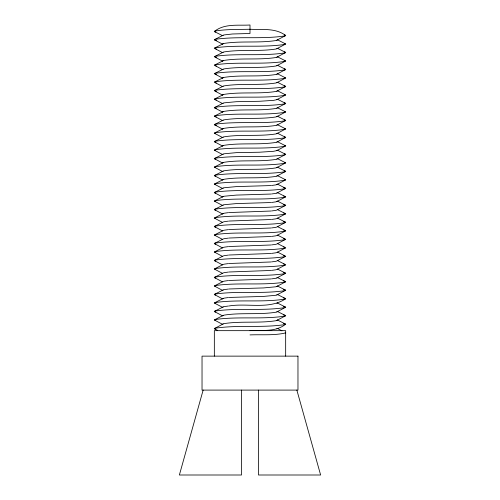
<?xml version="1.0" encoding="UTF-8"?>
<svg xmlns="http://www.w3.org/2000/svg" width="500" height="500" viewBox="0 0 500 500"><rect width="100%" height="100%" fill="white"/><g stroke="black" fill="none" stroke-linecap="round" stroke-linejoin="round"><path stroke-width="0.75" d="M203.144 390.094L179.375 475L241.513 475L241.513 390.094M222.75 35.612A27.25 2.125 0 0 1 224.394 34.888L232.481 33.988L250 33.487L250 25C238.162 25.738 224.975 23.356 214.819 31.106L214.275 31.475L222.469 35.638M276.837 40.225L285.725 35.506L285.181 35.138C274.894 27.731 261.831 29.938 250 29.244C238.281 29.55 226.406 29.106 214.819 31.106M276.837 48.719L285.725 44L277.531 39.837M276.837 57.206L285.725 52.488L277.531 48.325M276.837 65.7L285.725 60.981L277.531 56.819M276.837 74.188L285.725 69.469L277.531 65.306M276.837 82.681L285.725 77.962L277.531 73.8M276.837 91.169L285.725 86.45L277.531 82.287M222.75 103.537A27.25 2.125 0 0 1 224.394 102.812L236.375 101.7L259.319 101.287L273.6 100.356L276.837 99.663L285.725 94.944L277.531 90.781M276.837 108.15L285.725 103.431L277.531 99.269M276.837 116.644L285.725 111.925L277.531 107.762M276.837 125.131L285.725 120.412L277.531 116.25M276.837 133.625L285.725 128.906L277.531 124.738M276.837 142.113L285.725 137.394L277.531 133.231M222.75 154.481A27.25 2.125 0 0 1 224.394 153.756L236.375 152.644L259.319 152.231L273.6 151.3L276.837 150.606L285.725 145.881L277.531 141.719M276.837 159.094L285.725 154.375L277.531 150.213M276.837 167.587L285.725 162.862L277.531 158.7M276.837 176.075L285.725 171.356L277.531 167.194M276.837 184.569L285.725 179.844L277.531 175.681M276.837 193.056L285.725 188.337L277.531 184.175M276.837 201.55L285.725 196.825L277.531 192.662M271.556 210.956L275.606 210.394A27.25 2.125 0 0 0 276.837 210.037L285.725 205.319L277.531 201.156M271.556 219.45L275.606 218.888A27.25 2.125 0 0 0 276.837 218.531L285.725 213.806L277.531 209.644M271.556 227.938L275.606 227.375A27.25 2.125 0 0 0 276.837 227.019L285.725 222.3L277.531 218.137M271.556 236.431L275.606 235.869A27.25 2.125 0 0 0 276.837 235.512L285.725 230.787L277.531 226.625M271.556 244.919L275.606 244.356A27.25 2.125 0 0 0 276.837 244L285.725 239.281L277.531 235.119M271.556 253.412L275.606 252.85A27.25 2.125 0 0 0 276.837 252.494L285.725 247.769L277.531 243.606M271.556 261.9L275.606 261.337A27.25 2.125 0 0 0 276.837 260.981L285.725 256.262L277.531 252.1M271.556 270.394L275.606 269.831A27.25 2.125 0 0 0 276.837 269.475L285.725 264.75L277.531 260.587M276.837 277.962L285.725 273.244L277.531 269.081M223.162 323.925L214.275 328.644L217.6 330.394M276.837 286.456L285.725 281.731L277.531 277.569M276.837 294.944L285.725 290.225L277.531 286.062M229.125 305.95C247.638 302.956 268.506 309.675 285.181 299.088L285.725 298.712L277.531 294.55M276.837 311.925L285.725 307.206L277.531 303.044M276.837 320.419L285.725 315.694L277.531 311.531M250 330.662C261.837 329.925 275.025 332.306 285.181 324.556L285.725 324.188L277.531 320.025M223.162 35.244L214.275 39.75L222.519 44.138M223.162 43.738L214.275 48.244L222.519 52.631M223.162 52.225L214.275 56.731L222.519 61.119M223.162 60.719L214.275 65.225L222.519 69.612M223.162 69.206L214.275 73.713L222.519 78.1M223.162 77.7L214.275 82.206L222.519 86.587M223.162 86.188L214.275 90.694L222.519 95.081M223.162 94.681L214.275 99.188L222.519 103.569M223.162 103.169L214.275 107.675L222.519 112.062M223.162 111.662L214.275 116.169L222.519 120.55M223.162 120.15L214.275 124.656L222.519 129.044M223.162 128.644L214.275 133.15L222.519 137.531M223.162 137.131L214.275 141.637L222.519 146.025M223.162 145.625L214.275 150.131L222.519 154.512M223.162 154.113L214.275 158.619L222.519 163.006M223.162 162.6L214.275 167.113L222.519 171.494M223.162 171.094L214.275 175.6L222.519 179.988M223.162 179.581L214.275 184.094L222.519 188.475M223.162 188.075L214.275 192.581L222.519 196.969M223.162 196.562L214.275 201.075L222.519 205.456M223.162 205.056L214.275 209.562L222.519 213.95M223.162 213.544L214.275 218.056L222.519 222.438M228.444 221.119L224.394 221.681A27.25 2.125 0 0 0 223.162 222.037L214.275 226.544L222.519 230.931M228.444 229.606L224.394 230.169A27.25 2.125 0 0 0 223.162 230.525L214.275 235.037L222.519 239.419M228.444 238.1L224.394 238.663A27.25 2.125 0 0 0 223.162 239.019L214.275 243.525L222.519 247.913M228.444 246.588L224.394 247.15A27.25 2.125 0 0 0 223.162 247.506L214.275 252.019L222.519 256.4M228.444 255.081L224.394 255.644A27.25 2.125 0 0 0 223.162 256L214.275 260.506L222.519 264.894M228.444 263.569L224.394 264.131A27.25 2.125 0 0 0 223.162 264.488L214.275 269L222.519 273.381M228.444 272.062L224.394 272.625A27.25 2.125 0 0 0 223.162 272.981L214.275 277.488L222.519 281.875M228.444 280.55L224.394 281.112A27.25 2.125 0 0 0 223.162 281.469L214.275 285.981L222.519 290.363M223.162 289.962L214.275 294.469L222.519 298.856M223.162 298.45L214.275 302.962L222.519 307.344M223.162 306.944L214.275 311.45L222.519 315.837M223.162 315.431L214.275 319.944L222.519 324.325M285.181 35.875C261.919 39.487 238.1 35.987 214.819 39.388M285.181 44.369C261.919 47.981 238.1 44.481 214.819 47.875M285.181 52.856C261.919 56.469 238.1 52.969 214.819 56.369M285.181 61.35C261.919 64.963 238.1 61.456 214.819 64.856M285.181 69.837C261.919 73.45 238.1 69.95 214.819 73.35M285.181 78.331C261.919 81.944 238.1 78.438 214.819 81.838M285.181 86.819C261.919 90.431 238.1 86.931 214.819 90.331M285.181 95.312C261.919 98.925 238.1 95.419 214.819 98.819M285.181 103.8C261.919 107.413 238.1 103.912 214.819 107.312M285.181 112.294C261.919 115.906 238.1 112.4 214.819 115.8M285.181 120.781C261.919 124.394 238.1 120.894 214.819 124.294M285.181 129.275C261.919 132.887 238.1 129.381 214.819 132.781M285.181 137.762C261.919 141.375 238.1 137.875 214.819 141.275M285.181 146.256C261.919 149.869 238.1 146.363 214.819 149.762M285.181 154.744C261.919 158.356 238.1 154.856 214.819 158.256M285.181 163.238C261.919 166.85 238.1 163.344 214.819 166.744M285.181 171.725C261.919 175.338 238.1 171.838 214.819 175.231M285.181 180.219C261.919 183.831 238.1 180.325 214.819 183.725M285.181 188.706C261.919 192.319 238.1 188.819 214.819 192.213M285.181 197.2C261.919 200.812 238.1 197.306 214.819 200.706M285.181 205.688C261.919 209.3 238.1 205.8 214.819 209.194M285.181 214.181C261.919 217.794 238.1 214.288 214.819 217.688M285.181 222.669C261.919 226.281 238.1 222.781 214.819 226.175M285.181 231.163C261.919 234.769 238.1 231.269 214.819 234.669M285.181 239.65C261.919 243.263 238.1 239.762 214.819 243.156M285.181 248.144C261.919 251.75 238.1 248.25 214.819 251.65M285.181 256.631C261.919 260.244 238.1 256.744 214.819 260.138M285.181 265.125C261.919 268.731 238.1 265.231 214.819 268.631M285.181 273.612C261.919 277.225 238.1 273.725 214.819 277.119M285.181 282.106C261.919 285.712 238.1 282.213 214.819 285.613M285.181 290.594C261.919 294.206 238.1 290.706 214.819 294.1M285.181 299.088C261.919 302.694 238.1 299.194 214.819 302.594M285.181 307.575C261.919 311.188 238.1 307.688 214.819 311.081M214.819 328.275C238.081 324.7 261.919 328.131 285.181 324.556M285.181 316.069C261.919 319.675 238.1 316.175 214.819 319.575M271.556 185.487L275.606 184.925A27.25 2.125 0 0 0 277.25 184.2M271.556 193.975L275.606 193.412A27.25 2.125 0 0 0 277.25 192.688M271.556 202.469L275.606 201.906A27.25 2.125 0 0 0 277.25 201.181M228.444 212.625L224.394 213.188A27.25 2.125 0 0 0 222.75 213.912M271.556 278.881L275.606 278.319A27.25 2.125 0 0 0 277.25 277.594M228.444 289.044L224.394 289.606A27.25 2.125 0 0 0 222.75 290.331M228.444 297.531L224.394 298.094A27.25 2.125 0 0 0 222.75 298.819M228.444 306.025L224.394 306.588A27.25 2.125 0 0 0 222.75 307.312M270.875 185.562L236.375 186.606L224.394 187.719A27.25 2.125 0 0 0 222.75 188.444M270.875 194.05L236.375 195.094L224.394 196.206A27.25 2.125 0 0 0 222.75 196.931M270.875 202.544L236.375 203.588L224.394 204.7A27.25 2.125 0 0 0 222.75 205.425M229.125 212.55L270.875 211.031M229.125 221.044L270.875 219.525M229.125 229.531L270.875 228.012M229.125 238.025L270.875 236.506M229.125 246.513L270.875 244.994M229.125 255.006L270.875 253.487M229.125 263.494L270.875 261.975M229.125 271.988L270.875 270.469M229.125 280.475L270.875 278.956M229.125 288.969L263.625 287.925L275.606 286.812A27.25 2.125 0 0 0 277.25 286.087M229.125 297.456L263.625 296.413L275.606 295.3A27.25 2.125 0 0 0 277.25 294.575M250 334.906C261.831 334.406 274.206 335.662 285.725 332.887L285.181 332.519M284.375 34.962L285.181 35.138M284.375 43.456L285.181 43.631M214.819 31.844L215.625 32.019M284.375 51.944L285.181 52.119M284.375 60.438L285.181 60.613M284.375 68.925L285.181 69.1M284.375 77.419L285.181 77.594M284.375 85.906L285.181 86.081M284.375 94.4L285.181 94.575M284.375 102.888L285.181 103.062M284.375 111.381L285.181 111.556M284.375 119.869L285.181 120.044M284.375 128.363L285.181 128.537M284.375 136.85L285.181 137.025M284.375 145.344L285.181 145.519M284.375 153.831L285.181 154.006M284.375 162.325L285.181 162.5M284.375 170.812L285.181 170.987M284.375 179.306L285.181 179.481M283.569 187.619L285.181 187.969M283.569 196.106L285.181 196.462M283.569 204.6L285.181 204.95M283.569 213.088L285.181 213.444M283.569 221.581L285.181 221.931M283.569 230.069L285.181 230.425M283.569 238.562L284.375 238.738M283.569 247.05L284.375 247.225M283.569 255.544L284.375 255.719M283.569 264.031L284.375 264.206M283.569 272.525L285.181 272.875M283.569 281.012L285.181 281.369M283.569 289.506L285.181 289.856M283.569 297.994L285.181 298.35M283.569 306.488L285.181 306.837M283.569 314.975L285.181 315.331M283.569 323.469L285.181 323.819M214.819 329.012L215.625 329.188M214.819 40.125L216.431 40.487M215.625 48.794L216.431 48.975M215.625 57.287L216.431 57.469M215.625 65.775L216.431 65.956M215.625 74.269L216.431 74.45M215.625 82.756L216.431 82.938M215.625 91.25L216.431 91.425M214.819 99.556L216.431 99.919M214.819 108.05L216.431 108.406M214.819 116.538L216.431 116.9M214.819 125.025L216.431 125.388M214.819 133.519L215.625 133.7M214.819 142.006L215.625 142.188M214.819 150.5L215.625 150.681M214.819 158.988L215.625 159.169M214.819 167.481L215.625 167.662M214.819 175.969L215.625 176.15M214.819 184.462L215.625 184.644M214.819 192.95L215.625 193.131M214.819 201.444L215.625 201.625M214.819 209.931L215.625 210.113M214.819 218.425L215.625 218.606M214.819 226.912L215.625 227.094M214.819 235.406L215.625 235.588M214.819 243.894L215.625 244.075M214.819 252.387L215.625 252.569M214.819 260.875L215.625 261.056M214.819 269.369L215.625 269.55M214.819 277.856L215.625 278.038M214.819 286.35L215.625 286.531M214.819 294.837L215.625 295.019M214.819 303.331L215.625 303.512M214.819 311.819L215.625 312M214.819 320.312L215.625 320.494M277.481 328.506L281.975 330.844M296.856 390.094L320.625 475L258.488 475L258.488 390.094M285.663 356.131L285.663 330.662L214.338 330.662L214.338 356.131M222.75 52.594A27.25 2.125 0 0 1 224.394 51.869C241.344 49.281 258.656 51.662 275.606 49.075A27.25 2.125 0 0 0 277.25 48.35M277.25 107.781A27.25 2.125 0 0 1 275.606 108.506C258.656 111.1 241.344 108.713 224.394 111.3A27.25 2.125 0 0 0 222.75 112.031M222.75 95.05A27.25 2.125 0 0 1 224.394 94.319C241.344 91.731 258.656 94.119 275.606 91.525A27.25 2.125 0 0 0 277.25 90.8M222.75 315.8A27.25 2.125 0 0 1 224.394 315.075C241.344 312.488 258.656 314.869 275.606 312.281A27.25 2.125 0 0 0 277.25 311.556M277.25 303.069A27.25 2.125 0 0 1 276.837 303.438M277.25 56.837A27.25 2.125 0 0 1 275.606 57.562C258.656 60.156 241.344 57.769 224.394 60.356A27.25 2.125 0 0 0 222.75 61.087M277.25 150.238A27.25 2.125 0 0 1 276.837 150.606M277.25 320.05A27.25 2.125 0 0 1 275.606 320.775C258.656 323.363 241.344 320.975 224.394 323.569A27.25 2.125 0 0 0 222.75 324.294M277.25 39.856A27.25 2.125 0 0 1 275.606 40.587C258.656 43.175 241.344 40.788 224.394 43.375A27.25 2.125 0 0 0 222.75 44.106M277.25 158.725A27.25 2.125 0 0 1 275.606 159.45C258.656 162.044 241.344 159.656 224.394 162.244A27.25 2.125 0 0 0 222.75 162.969M222.75 78.069A27.25 2.125 0 0 1 224.394 77.337C241.344 74.75 258.656 77.138 275.606 74.544A27.25 2.125 0 0 0 277.25 73.819M222.75 145.988A27.25 2.125 0 0 1 224.394 145.262C241.344 142.675 258.656 145.062 275.606 142.469A27.25 2.125 0 0 0 277.25 141.744M222.75 69.575A27.25 2.125 0 0 1 224.394 68.85C241.344 66.263 258.656 68.644 275.606 66.056A27.25 2.125 0 0 0 277.25 65.331M277.25 328.537A27.25 2.125 0 0 1 276.837 328.906M277.25 99.294A27.25 2.125 0 0 1 276.837 99.663M222.75 137.5A27.25 2.125 0 0 1 224.394 136.775C241.344 134.188 258.656 136.569 275.606 133.981A27.25 2.125 0 0 0 277.25 133.256M222.75 86.556A27.25 2.125 0 0 1 224.394 85.831C241.344 83.244 258.656 85.625 275.606 83.038A27.25 2.125 0 0 0 277.25 82.312M277.25 167.219A27.25 2.125 0 0 1 275.606 167.944C258.656 170.531 241.344 168.15 224.394 170.738A27.25 2.125 0 0 0 222.75 171.462M222.75 179.95A27.25 2.125 0 0 1 224.394 179.225C241.344 176.637 258.656 179.025 275.606 176.431A27.25 2.125 0 0 0 277.25 175.706M277.25 124.763A27.25 2.125 0 0 1 275.606 125.487C258.656 128.081 241.344 125.694 224.394 128.281A27.25 2.125 0 0 0 222.75 129.012M222.75 120.519A27.25 2.125 0 0 1 224.394 119.794C241.344 117.206 258.656 119.588 275.606 117A27.25 2.125 0 0 0 277.25 116.275M297.969 356.131L202.031 356.131L202.031 390.094L297.969 390.094L297.969 356.131"/></g></svg>
